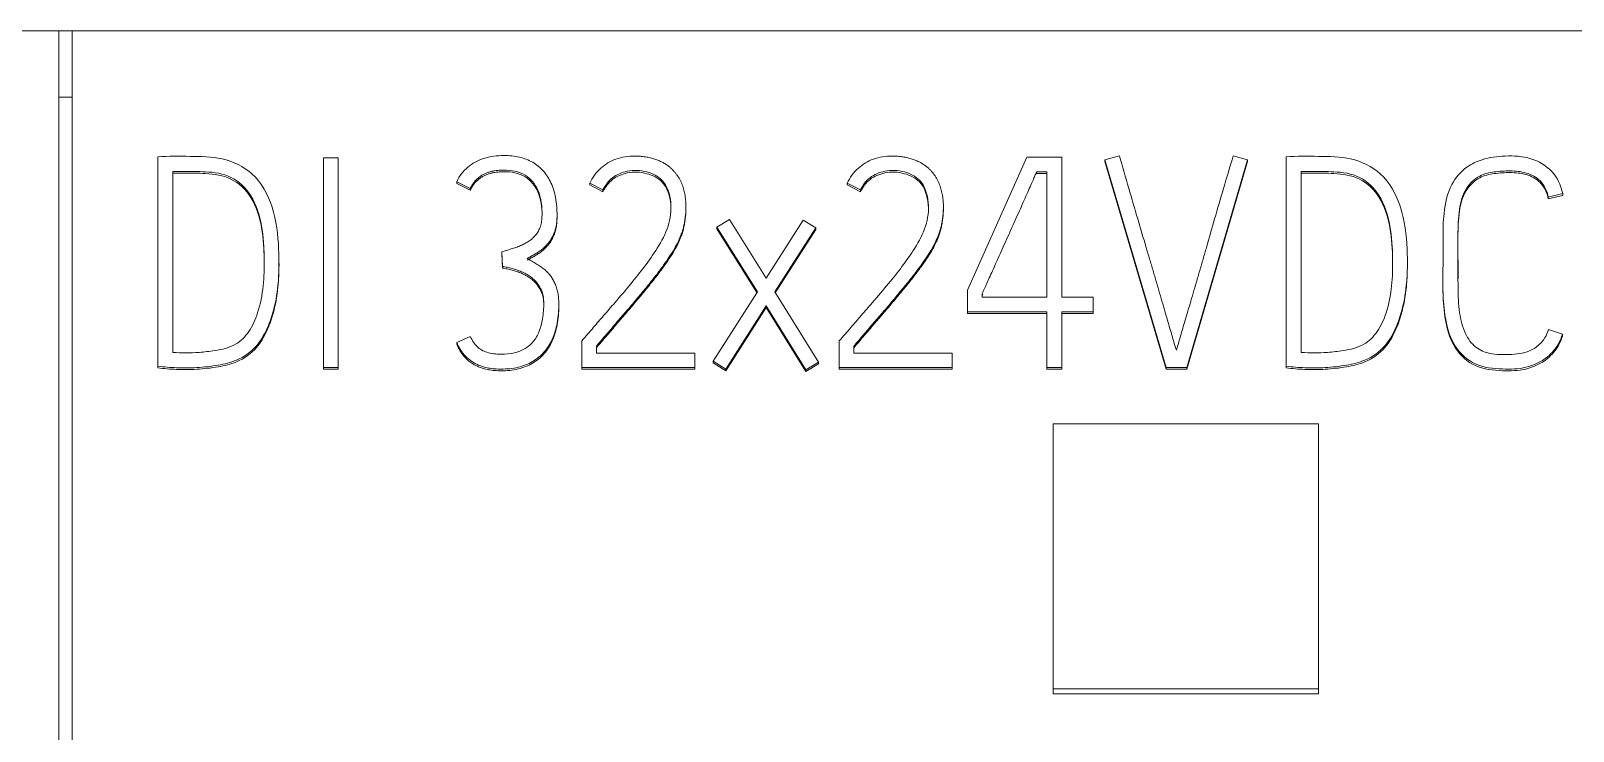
# Model space of a CAD drawing. Header units: millimetres. Extents: x 4137 to 6698, y 1400 to 3585.
# Drawn here: x 5220.54 to 5232.17, y 3367.5 to 3372.78 of the extents above; entities that cross this region are included whole.
import ezdxf

# ---------------------------------------------------------------- set-up
doc = ezdxf.new("R2010")
doc.units = ezdxf.units.MM
doc.layers.add('000-PI-Oprema', color=30, linetype='Continuous', lineweight=5)

msp = doc.modelspace()

# ---------------------------------------------------------------- linework, layer by layer
at = {"layer": '000-PI-Oprema', "color": 0, "linetype": 'ByBlock', "lineweight": 0}
for p, q in [((5220.748, 3372.778), (5215.848, 3372.778)), ((5220.848, 3372.778), (5220.748, 3372.778)), ((5220.848, 3362.595), (5220.848, 3372.778)), ((5245.648, 3372.778), (5220.848, 3372.778)), ((5220.848, 3372.278), (5220.748, 3372.278)), ((5221.495, 3371.829), (5221.495, 3370.249)), ((5222.744, 3371.82), (5222.744, 3370.238)), ((5222.855, 3371.82), (5222.744, 3371.82)), ((5222.855, 3370.238), (5222.855, 3371.82)), ((5228.05, 3371.825), (5227.602, 3370.821)), ((5228.314, 3371.825), (5228.05, 3371.825)), ((5228.314, 3370.768), (5228.314, 3371.825)), ((5228.747, 3371.836), (5228.638, 3371.805)), ((5228.638, 3371.805), (5229.1, 3370.238)), ((5228.638, 3371.805), (5228.638, 3371.792)), ((5228.638, 3371.792), (5229.1, 3370.225)), ((5229.255, 3370.238), (5229.714, 3371.805)), ((5229.255, 3370.225), (5229.714, 3371.792)), ((5229.714, 3371.805), (5229.606, 3371.836)), ((5229.714, 3371.805), (5229.714, 3371.792)), ((5230.005, 3371.829), (5230.005, 3370.249)), ((5221.608, 3371.717), (5221.608, 3370.352)), ((5223.749, 3371.64), (5223.749, 3371.627)), ((5223.851, 3371.589), (5223.749, 3371.64)), ((5228.123, 3371.715), (5228.123, 3371.702)), ((5228.123, 3371.715), (5228.201, 3371.715)), ((5228.123, 3371.702), (5228.201, 3371.702)), ((5228.201, 3371.715), (5228.201, 3370.768)), ((5230.118, 3371.717), (5230.118, 3370.352)), ((5223.851, 3371.576), (5223.749, 3371.627)), ((5223.851, 3371.589), (5223.851, 3371.576)), ((5224.752, 3371.629), (5224.752, 3371.616)), ((5224.852, 3371.578), (5224.752, 3371.629)), ((5224.852, 3371.565), (5224.752, 3371.616)), ((5224.852, 3371.578), (5224.852, 3371.565)), ((5226.694, 3371.629), (5226.694, 3371.616)), ((5226.794, 3371.578), (5226.694, 3371.629)), ((5226.794, 3371.565), (5226.694, 3371.616)), ((5226.794, 3371.578), (5226.794, 3371.565)), ((5232.091, 3371.55), (5231.982, 3371.523)), ((5232.091, 3371.537), (5231.982, 3371.51)), ((5231.982, 3371.523), (5231.982, 3371.51)), ((5232.091, 3371.55), (5232.091, 3371.537)), ((5224.506, 3371.379), (5224.506, 3371.4)), ((5225.478, 3371.437), (5225.478, 3371.449)), ((5227.42, 3371.437), (5227.42, 3371.449)), ((5225.806, 3371.356), (5225.711, 3371.296)), ((5225.711, 3371.296), (5225.711, 3371.284)), ((5225.711, 3371.296), (5226.017, 3370.81)), ((5225.711, 3371.284), (5226.013, 3370.804)), ((5226.084, 3370.913), (5225.806, 3371.356)), ((5226.363, 3371.351), (5226.084, 3370.913)), ((5226.148, 3370.81), (5226.457, 3371.292)), ((5226.457, 3371.292), (5226.363, 3371.351)), ((5226.457, 3371.292), (5226.457, 3371.279)), ((5226.152, 3370.803), (5226.457, 3371.279)), ((5231.188, 3371.188), (5231.188, 3371.175)), ((5224.089, 3371.111), (5224.089, 3371.099)), ((5224.095, 3371.001), (5224.089, 3371.111)), ((5224.095, 3370.989), (5224.089, 3371.099)), ((5231.188, 3371.053), (5231.188, 3371.066)), ((5222.409, 3371.011), (5222.409, 3371.024)), ((5224.095, 3371.001), (5224.095, 3370.989)), ((5230.919, 3371.011), (5230.919, 3371.024)), ((5227.602, 3370.821), (5227.602, 3370.658)), ((5231.187, 3370.888), (5231.187, 3370.875)), ((5224.519, 3370.692), (5224.519, 3370.714)), ((5226.017, 3370.81), (5225.684, 3370.286)), ((5225.78, 3370.227), (5226.082, 3370.704)), ((5226.082, 3370.704), (5226.383, 3370.222)), ((5226.082, 3370.704), (5226.082, 3370.692)), ((5226.479, 3370.279), (5226.148, 3370.81)), ((5227.713, 3370.768), (5227.713, 3370.797)), ((5227.713, 3370.784), (5227.716, 3370.791)), ((5228.201, 3370.768), (5227.713, 3370.768)), ((5228.549, 3370.768), (5228.314, 3370.768)), ((5228.549, 3370.658), (5228.549, 3370.768)), ((5225.78, 3370.214), (5226.082, 3370.692)), ((5226.082, 3370.692), (5226.383, 3370.209)), ((5227.602, 3370.658), (5227.602, 3370.645)), ((5227.602, 3370.658), (5228.201, 3370.658)), ((5227.602, 3370.645), (5228.201, 3370.645)), ((5228.201, 3370.658), (5228.201, 3370.238)), ((5228.314, 3370.238), (5228.314, 3370.658)), ((5228.314, 3370.658), (5228.549, 3370.658)), ((5228.314, 3370.645), (5228.549, 3370.645)), ((5228.549, 3370.658), (5228.549, 3370.645)), ((5223.749, 3370.427), (5223.851, 3370.473)), ((5231.984, 3370.526), (5232.089, 3370.489)), ((5232.089, 3370.489), (5232.089, 3370.476)), ((5223.749, 3370.427), (5223.749, 3370.414)), ((5224.692, 3370.238), (5224.692, 3370.44)), ((5224.803, 3370.4), (5224.803, 3370.348)), ((5226.634, 3370.238), (5226.634, 3370.44)), ((5226.745, 3370.4), (5226.745, 3370.348)), ((5221.495, 3370.249), (5221.495, 3370.236)), ((5222.744, 3370.238), (5222.855, 3370.238)), ((5222.744, 3370.238), (5222.744, 3370.225)), ((5222.855, 3370.238), (5222.855, 3370.225)), ((5224.692, 3370.238), (5224.692, 3370.225)), ((5225.545, 3370.238), (5224.692, 3370.238)), ((5224.803, 3370.348), (5225.545, 3370.348)), ((5225.545, 3370.348), (5225.545, 3370.238)), ((5225.545, 3370.238), (5225.545, 3370.225)), ((5225.684, 3370.286), (5225.684, 3370.273)), ((5225.684, 3370.286), (5225.78, 3370.227)), ((5225.684, 3370.273), (5225.78, 3370.214)), ((5226.383, 3370.222), (5226.479, 3370.279)), ((5226.383, 3370.209), (5226.479, 3370.267)), ((5226.479, 3370.279), (5226.479, 3370.267)), ((5227.486, 3370.238), (5226.634, 3370.238)), ((5226.634, 3370.238), (5226.634, 3370.225)), ((5226.745, 3370.348), (5227.486, 3370.348)), ((5227.486, 3370.348), (5227.486, 3370.238)), ((5227.486, 3370.238), (5227.486, 3370.225)), ((5228.201, 3370.238), (5228.201, 3370.225)), ((5228.201, 3370.238), (5228.314, 3370.238)), ((5228.314, 3370.238), (5228.314, 3370.225)), ((5229.1, 3370.238), (5229.255, 3370.238)), ((5229.1, 3370.238), (5229.1, 3370.225)), ((5229.255, 3370.238), (5229.255, 3370.225)), ((5230.005, 3370.249), (5230.005, 3370.236)), ((5222.744, 3370.225), (5222.855, 3370.225)), ((5225.545, 3370.225), (5224.692, 3370.225)), ((5225.78, 3370.227), (5225.78, 3370.214)), ((5226.383, 3370.222), (5226.383, 3370.209)), ((5227.486, 3370.225), (5226.634, 3370.225)), ((5228.201, 3370.225), (5228.314, 3370.225)), ((5229.1, 3370.225), (5229.255, 3370.225)), ((5228.248, 3369.814), (5228.248, 3367.815)), ((5230.248, 3369.814), (5228.248, 3369.814)), ((5230.248, 3367.815), (5230.248, 3369.814)), ((5228.248, 3367.815), (5228.248, 3367.777)), ((5228.248, 3367.815), (5230.248, 3367.815)), ((5230.248, 3367.815), (5230.248, 3367.777)), ((5228.248, 3367.777), (5230.248, 3367.777))]:
    msp.add_line(p, q, dxfattribs=at)
for points, knots in [([(5220.748, 3372.778), (5220.748, 3371.693), (5220.748, 3368.09), (5220.748, 3364.485), (5220.748, 3361.964)], [0, 0, 0, 0, 0.301146, 1, 1, 1, 1]), ([(5221.495, 3370.249), (5221.542, 3370.243), (5221.64, 3370.234), (5221.792, 3370.235), (5221.944, 3370.253), (5222.105, 3370.29), (5222.239, 3370.385), (5222.318, 3370.521), (5222.374, 3370.674), (5222.41, 3370.879), (5222.411, 3371.148), (5222.379, 3371.443), (5222.236, 3371.711), (5221.986, 3371.83), (5221.738, 3371.831), (5221.576, 3371.833), (5221.495, 3371.829)], [0, 0, 0, 0, 0.048928, 0.10152, 0.156673, 0.206259, 0.270351, 0.31956, 0.366981, 0.439378, 0.534587, 0.645045, 0.746603, 0.832762, 0.916147, 1, 1, 1, 1]), ([(5223.749, 3371.64), (5223.768, 3371.683), (5223.826, 3371.756), (5223.955, 3371.827), (5224.093, 3371.842), (5224.22, 3371.831), (5224.324, 3371.792), (5224.407, 3371.724), (5224.466, 3371.631), (5224.5, 3371.515), (5224.507, 3371.415), (5224.505, 3371.34), (5224.498, 3371.296), (5224.487, 3371.258), (5224.472, 3371.225), (5224.454, 3371.195), (5224.433, 3371.168), (5224.41, 3371.145), (5224.386, 3371.124), (5224.36, 3371.106), (5224.333, 3371.09), (5224.306, 3371.075), (5224.289, 3371.065), (5224.28, 3371.061)], [0, 0, 0, 0, 0.090044, 0.177969, 0.277991, 0.355408, 0.424426, 0.491004, 0.560177, 0.636379, 0.72419, 0.755913, 0.784262, 0.809647, 0.83316, 0.855708, 0.877614, 0.899011, 0.919895, 0.94045, 0.960699, 0.980541, 1, 1, 1, 1]), ([(5224.752, 3371.629), (5224.772, 3371.672), (5224.828, 3371.747), (5224.95, 3371.821), (5225.058, 3371.835), (5225.133, 3371.833), (5225.173, 3371.828), (5225.209, 3371.821), (5225.242, 3371.811), (5225.272, 3371.8), (5225.299, 3371.788), (5225.324, 3371.774), (5225.346, 3371.759), (5225.365, 3371.743), (5225.381, 3371.726), (5225.396, 3371.709), (5225.414, 3371.687), (5225.433, 3371.657), (5225.451, 3371.618), (5225.463, 3371.577), (5225.472, 3371.535), (5225.477, 3371.493), (5225.478, 3371.452), (5225.477, 3371.413), (5225.474, 3371.375), (5225.468, 3371.338), (5225.461, 3371.303), (5225.452, 3371.269), (5225.438, 3371.23), (5225.418, 3371.184), (5225.389, 3371.129), (5225.352, 3371.071), (5225.308, 3371.008), (5225.259, 3370.942), (5225.204, 3370.873), (5225.145, 3370.801), (5225.081, 3370.725), (5225.015, 3370.647), (5224.945, 3370.567), (5224.875, 3370.484), (5224.827, 3370.429), (5224.803, 3370.4)], [0, 0, 0, 0, 0.061339, 0.118477, 0.180647, 0.199061, 0.216082, 0.231833, 0.246526, 0.260308, 0.273254, 0.285426, 0.29689, 0.307753, 0.31802, 0.327627, 0.336606, 0.355189, 0.37361, 0.392165, 0.410785, 0.42927, 0.447741, 0.464235, 0.480574, 0.496814, 0.51268, 0.527892, 0.542508, 0.566365, 0.593275, 0.623397, 0.656474, 0.692185, 0.730563, 0.771282, 0.814001, 0.858722, 0.904903, 0.951996, 1, 1, 1, 1]), ([(5226.694, 3371.629), (5226.714, 3371.672), (5226.77, 3371.747), (5226.892, 3371.821), (5227, 3371.835), (5227.075, 3371.833), (5227.115, 3371.828), (5227.151, 3371.821), (5227.183, 3371.811), (5227.213, 3371.8), (5227.241, 3371.788), (5227.265, 3371.774), (5227.287, 3371.759), (5227.306, 3371.743), (5227.323, 3371.726), (5227.338, 3371.709), (5227.356, 3371.687), (5227.374, 3371.657), (5227.392, 3371.618), (5227.405, 3371.577), (5227.413, 3371.535), (5227.419, 3371.493), (5227.42, 3371.452), (5227.419, 3371.413), (5227.416, 3371.375), (5227.41, 3371.338), (5227.403, 3371.303), (5227.393, 3371.269), (5227.38, 3371.23), (5227.36, 3371.184), (5227.331, 3371.129), (5227.294, 3371.071), (5227.25, 3371.008), (5227.201, 3370.942), (5227.146, 3370.873), (5227.086, 3370.801), (5227.023, 3370.725), (5226.956, 3370.647), (5226.887, 3370.567), (5226.816, 3370.484), (5226.769, 3370.429), (5226.745, 3370.4)], [0, 0, 0, 0, 0.061339, 0.118477, 0.180647, 0.199061, 0.216082, 0.231833, 0.246526, 0.260308, 0.273254, 0.285426, 0.29689, 0.307753, 0.31802, 0.327627, 0.336606, 0.355189, 0.37361, 0.392165, 0.410785, 0.42927, 0.447741, 0.464235, 0.480574, 0.496814, 0.51268, 0.527892, 0.542508, 0.566365, 0.593275, 0.623397, 0.656474, 0.692185, 0.730563, 0.771282, 0.814001, 0.858722, 0.904903, 0.951996, 1, 1, 1, 1]), ([(5229.177, 3370.37), (5229.175, 3370.376), (5229.17, 3370.393), (5229.16, 3370.425), (5229.147, 3370.468), (5229.132, 3370.52), (5229.114, 3370.581), (5229.095, 3370.648), (5229.073, 3370.721), (5229.05, 3370.8), (5229.026, 3370.884), (5229.001, 3370.97), (5228.975, 3371.057), (5228.936, 3371.187), (5228.884, 3371.364), (5228.817, 3371.595), (5228.77, 3371.754), (5228.747, 3371.836)], [0, 0, 0, 0, 0.013272, 0.034859, 0.06476, 0.101229, 0.142516, 0.188621, 0.238884, 0.292645, 0.349905, 0.409112, 0.468717, 0.528719, 0.675164, 0.832258, 1, 1, 1, 1]), ([(5229.606, 3371.836), (5229.581, 3371.754), (5229.534, 3371.595), (5229.467, 3371.365), (5229.416, 3371.187), (5229.379, 3371.057), (5229.353, 3370.97), (5229.328, 3370.883), (5229.304, 3370.8), (5229.281, 3370.721), (5229.259, 3370.648), (5229.239, 3370.581), (5229.221, 3370.52), (5229.206, 3370.468), (5229.194, 3370.425), (5229.185, 3370.393), (5229.179, 3370.376), (5229.177, 3370.37)], [0, 0, 0, 0, 0.167989, 0.325145, 0.471471, 0.531274, 0.590769, 0.649955, 0.70726, 0.76111, 0.811506, 0.857719, 0.899023, 0.935417, 0.96522, 0.986746, 1, 1, 1, 1]), ([(5230.005, 3370.249), (5230.052, 3370.243), (5230.15, 3370.234), (5230.303, 3370.235), (5230.454, 3370.253), (5230.615, 3370.29), (5230.75, 3370.385), (5230.829, 3370.521), (5230.884, 3370.674), (5230.92, 3370.879), (5230.922, 3371.148), (5230.889, 3371.443), (5230.747, 3371.711), (5230.496, 3371.83), (5230.248, 3371.831), (5230.086, 3371.833), (5230.005, 3371.829)], [0, 0, 0, 0, 0.048928, 0.10152, 0.156673, 0.206259, 0.270351, 0.31956, 0.366981, 0.439378, 0.534587, 0.645045, 0.746603, 0.832762, 0.916147, 1, 1, 1, 1]), ([(5232.089, 3370.489), (5232.081, 3370.463), (5232.055, 3370.4), (5231.969, 3370.3), (5231.816, 3370.228), (5231.627, 3370.224), (5231.427, 3370.244), (5231.265, 3370.39), (5231.204, 3370.585), (5231.184, 3370.794), (5231.189, 3371.005), (5231.187, 3371.21), (5231.19, 3371.415), (5231.232, 3371.61), (5231.349, 3371.751), (5231.497, 3371.818), (5231.663, 3371.839), (5231.85, 3371.83), (5232.025, 3371.727), (5232.076, 3371.618), (5232.091, 3371.55)], [0, 0, 0, 0, 0.023749, 0.063372, 0.118592, 0.172501, 0.236244, 0.297229, 0.359591, 0.421629, 0.490644, 0.554667, 0.610982, 0.680492, 0.733777, 0.772528, 0.826559, 0.886213, 0.942216, 1, 1, 1, 1]), ([(5221.608, 3370.352), (5221.674, 3370.348), (5221.78, 3370.348), (5221.939, 3370.366), (5222.08, 3370.397), (5222.193, 3370.51), (5222.259, 3370.666), (5222.295, 3370.852), (5222.3, 3371.073), (5222.287, 3371.304), (5222.22, 3371.532), (5222.058, 3371.692), (5221.866, 3371.719), (5221.719, 3371.716), (5221.637, 3371.717), (5221.608, 3371.717)], [0, 0, 0, 0, 0.085013, 0.135874, 0.205821, 0.265138, 0.333279, 0.422662, 0.50952, 0.618636, 0.722487, 0.80996, 0.894466, 0.962458, 1, 1, 1, 1]), ([(5222.298, 3371.007), (5222.298, 3371.019), (5222.297, 3371.115), (5222.287, 3371.291), (5222.22, 3371.519), (5222.058, 3371.679), (5221.866, 3371.706), (5221.719, 3371.704), (5221.637, 3371.704), (5221.608, 3371.704)], [0, 0, 0, 0, 0.030851, 0.246457, 0.451657, 0.624495, 0.791473, 0.92582, 1, 1, 1, 1]), ([(5224.089, 3371.111), (5224.101, 3371.115), (5224.125, 3371.122), (5224.16, 3371.133), (5224.196, 3371.144), (5224.231, 3371.157), (5224.264, 3371.173), (5224.294, 3371.191), (5224.322, 3371.213), (5224.346, 3371.238), (5224.366, 3371.268), (5224.382, 3371.302), (5224.391, 3371.343), (5224.395, 3371.435), (5224.383, 3371.568), (5224.271, 3371.71), (5224.152, 3371.729), (5224.082, 3371.727), (5224.059, 3371.726), (5224.035, 3371.723), (5224.012, 3371.718), (5223.989, 3371.711), (5223.966, 3371.703), (5223.944, 3371.692), (5223.923, 3371.678), (5223.903, 3371.661), (5223.883, 3371.64), (5223.866, 3371.616), (5223.856, 3371.599), (5223.851, 3371.589)], [0, 0, 0, 0, 0.029364, 0.059027, 0.088993, 0.118548, 0.147162, 0.175106, 0.202604, 0.230099, 0.258166, 0.287672, 0.320058, 0.356367, 0.509421, 0.627625, 0.757774, 0.775505, 0.793677, 0.812339, 0.831209, 0.85007, 0.86906, 0.888397, 0.908411, 0.929359, 0.951405, 0.974839, 1, 1, 1, 1]), ([(5224.393, 3371.389), (5224.393, 3371.449), (5224.379, 3371.559), (5224.271, 3371.697), (5224.152, 3371.717), (5224.082, 3371.715), (5224.059, 3371.713), (5224.035, 3371.71), (5224.012, 3371.705), (5223.989, 3371.699), (5223.966, 3371.69), (5223.944, 3371.679), (5223.923, 3371.665), (5223.903, 3371.648), (5223.883, 3371.628), (5223.866, 3371.604), (5223.856, 3371.586), (5223.851, 3371.576)], [0, 0, 0, 0, 0.222922, 0.410158, 0.616314, 0.644399, 0.673184, 0.702745, 0.732635, 0.762511, 0.792591, 0.823221, 0.854923, 0.888104, 0.923025, 0.960145, 1, 1, 1, 1]), ([(5224.692, 3370.44), (5224.722, 3370.474), (5224.777, 3370.537), (5224.86, 3370.633), (5224.955, 3370.743), (5225.06, 3370.865), (5225.168, 3371.001), (5225.268, 3371.141), (5225.353, 3371.3), (5225.377, 3371.482), (5225.325, 3371.654), (5225.179, 3371.725), (5225.043, 3371.731), (5224.919, 3371.678), (5224.871, 3371.616), (5224.852, 3371.578)], [0, 0, 0, 0, 0.068794, 0.128406, 0.193582, 0.291346, 0.373604, 0.45943, 0.554437, 0.645803, 0.738171, 0.803969, 0.878932, 0.940491, 1, 1, 1, 1]), ([(5225.365, 3371.432), (5225.365, 3371.445), (5225.362, 3371.519), (5225.325, 3371.641), (5225.179, 3371.712), (5225.043, 3371.718), (5224.919, 3371.665), (5224.871, 3371.603), (5224.852, 3371.565)], [0, 0, 0, 0, 0.051721, 0.299015, 0.475174, 0.675868, 0.840679, 1, 1, 1, 1]), ([(5226.634, 3370.44), (5226.664, 3370.474), (5226.719, 3370.537), (5226.802, 3370.633), (5226.897, 3370.743), (5227.001, 3370.865), (5227.11, 3371.001), (5227.21, 3371.141), (5227.295, 3371.3), (5227.319, 3371.482), (5227.267, 3371.654), (5227.121, 3371.725), (5226.985, 3371.731), (5226.86, 3371.678), (5226.813, 3371.616), (5226.794, 3371.578)], [0, 0, 0, 0, 0.068794, 0.128406, 0.193582, 0.291346, 0.373604, 0.45943, 0.554437, 0.645803, 0.738171, 0.803969, 0.878932, 0.940491, 1, 1, 1, 1]), ([(5227.307, 3371.432), (5227.307, 3371.445), (5227.304, 3371.519), (5227.267, 3371.641), (5227.121, 3371.712), (5226.985, 3371.718), (5226.86, 3371.665), (5226.813, 3371.603), (5226.794, 3371.565)], [0, 0, 0, 0, 0.051721, 0.299015, 0.475174, 0.675868, 0.840679, 1, 1, 1, 1]), ([(5227.713, 3370.797), (5227.714, 3370.8), (5227.719, 3370.811), (5227.73, 3370.835), (5227.746, 3370.871), (5227.767, 3370.917), (5227.792, 3370.971), (5227.819, 3371.032), (5227.848, 3371.098), (5227.88, 3371.168), (5227.912, 3371.24), (5227.945, 3371.313), (5227.977, 3371.385), (5228.007, 3371.452), (5228.035, 3371.515), (5228.061, 3371.573), (5228.083, 3371.623), (5228.101, 3371.664), (5228.114, 3371.694), (5228.121, 3371.709), (5228.123, 3371.715)], [0, 0, 0, 0, 0.010734, 0.036404, 0.077011, 0.128795, 0.187998, 0.254619, 0.326966, 0.403344, 0.483752, 0.564544, 0.642072, 0.716335, 0.785641, 0.848294, 0.904294, 0.950045, 0.981947, 1, 1, 1, 1]), ([(5230.118, 3370.352), (5230.185, 3370.348), (5230.291, 3370.348), (5230.449, 3370.366), (5230.59, 3370.397), (5230.703, 3370.51), (5230.77, 3370.666), (5230.806, 3370.852), (5230.81, 3371.073), (5230.797, 3371.304), (5230.73, 3371.532), (5230.569, 3371.692), (5230.376, 3371.719), (5230.23, 3371.716), (5230.147, 3371.717), (5230.118, 3371.717)], [0, 0, 0, 0, 0.085013, 0.135874, 0.205821, 0.265138, 0.333279, 0.422662, 0.50952, 0.618636, 0.722487, 0.80996, 0.894466, 0.962458, 1, 1, 1, 1]), ([(5230.808, 3371.007), (5230.808, 3371.019), (5230.807, 3371.115), (5230.797, 3371.291), (5230.73, 3371.519), (5230.569, 3371.679), (5230.376, 3371.706), (5230.23, 3371.704), (5230.147, 3371.704), (5230.118, 3371.704)], [0, 0, 0, 0, 0.030851, 0.246457, 0.451657, 0.624495, 0.791473, 0.92582, 1, 1, 1, 1]), ([(5231.982, 3371.523), (5231.972, 3371.574), (5231.935, 3371.65), (5231.816, 3371.715), (5231.694, 3371.724), (5231.576, 3371.717), (5231.453, 3371.69), (5231.348, 3371.587), (5231.303, 3371.421), (5231.3, 3371.239), (5231.301, 3371.044), (5231.3, 3370.85), (5231.305, 3370.661), (5231.345, 3370.503), (5231.424, 3370.385), (5231.551, 3370.335), (5231.69, 3370.335), (5231.824, 3370.345), (5231.932, 3370.419), (5231.97, 3370.481), (5231.984, 3370.526)], [0, 0, 0, 0, 0.052928, 0.097969, 0.144851, 0.190624, 0.232935, 0.284925, 0.348337, 0.424764, 0.49245, 0.572241, 0.64631, 0.708712, 0.757514, 0.801091, 0.856423, 0.915681, 0.949914, 1, 1, 1, 1]), ([(5231.982, 3371.51), (5231.972, 3371.562), (5231.935, 3371.638), (5231.816, 3371.703), (5231.694, 3371.711), (5231.576, 3371.705), (5231.453, 3371.677), (5231.348, 3371.574), (5231.303, 3371.408), (5231.3, 3371.227), (5231.301, 3371.056), (5231.301, 3370.952), (5231.301, 3370.907)], [0, 0, 0, 0, 0.097342, 0.180178, 0.266401, 0.350584, 0.428399, 0.524015, 0.640638, 0.781197, 0.905681, 1, 1, 1, 1]), ([(5225.478, 3371.438), (5225.478, 3371.438), (5225.478, 3371.425), (5225.477, 3371.4), (5225.474, 3371.362), (5225.468, 3371.326), (5225.461, 3371.29), (5225.452, 3371.256), (5225.438, 3371.217), (5225.418, 3371.171), (5225.389, 3371.117), (5225.352, 3371.058), (5225.308, 3370.996), (5225.259, 3370.93), (5225.204, 3370.861), (5225.145, 3370.788), (5225.081, 3370.713), (5225.015, 3370.635), (5224.945, 3370.554), (5224.875, 3370.472), (5224.827, 3370.416), (5224.803, 3370.388)], [0, 0, 0, 0, 0.000351, 0.030208, 0.059783, 0.089178, 0.117897, 0.145433, 0.17189, 0.215074, 0.263783, 0.318309, 0.378181, 0.442821, 0.512289, 0.585996, 0.663321, 0.744272, 0.827864, 0.913107, 1, 1, 1, 1]), ([(5227.42, 3371.438), (5227.42, 3371.438), (5227.42, 3371.425), (5227.419, 3371.4), (5227.416, 3371.362), (5227.41, 3371.326), (5227.403, 3371.29), (5227.393, 3371.256), (5227.38, 3371.217), (5227.36, 3371.171), (5227.331, 3371.117), (5227.294, 3371.058), (5227.25, 3370.996), (5227.201, 3370.93), (5227.146, 3370.861), (5227.086, 3370.788), (5227.023, 3370.713), (5226.956, 3370.635), (5226.887, 3370.554), (5226.816, 3370.472), (5226.769, 3370.416), (5226.745, 3370.388)], [0, 0, 0, 0, 0.000351, 0.030208, 0.059783, 0.089178, 0.117897, 0.145433, 0.17189, 0.215074, 0.263783, 0.318309, 0.378181, 0.442821, 0.512289, 0.585996, 0.663321, 0.744272, 0.827864, 0.913107, 1, 1, 1, 1]), ([(5224.506, 3371.376), (5224.506, 3371.375), (5224.506, 3371.358), (5224.505, 3371.327), (5224.498, 3371.284), (5224.487, 3371.246), (5224.472, 3371.212), (5224.454, 3371.182), (5224.433, 3371.156), (5224.41, 3371.132), (5224.386, 3371.111), (5224.36, 3371.093), (5224.333, 3371.077), (5224.306, 3371.062), (5224.289, 3371.053), (5224.28, 3371.048)], [0, 0, 0, 0, 0.004463, 0.118969, 0.221294, 0.31292, 0.39779, 0.479177, 0.55825, 0.63548, 0.710862, 0.785053, 0.858141, 0.929761, 1, 1, 1, 1]), ([(5224.28, 3371.061), (5224.292, 3371.055), (5224.315, 3371.042), (5224.349, 3371.022), (5224.38, 3371.002), (5224.409, 3370.981), (5224.435, 3370.957), (5224.457, 3370.931), (5224.475, 3370.903), (5224.491, 3370.873), (5224.503, 3370.839), (5224.513, 3370.803), (5224.518, 3370.763), (5224.521, 3370.687), (5224.513, 3370.58), (5224.476, 3370.453), (5224.413, 3370.352), (5224.323, 3370.277), (5224.21, 3370.234), (5224.111, 3370.225), (5224.035, 3370.228), (5223.99, 3370.233), (5223.95, 3370.243), (5223.914, 3370.256), (5223.882, 3370.272), (5223.854, 3370.29), (5223.829, 3370.31), (5223.807, 3370.331), (5223.789, 3370.355), (5223.774, 3370.379), (5223.76, 3370.403), (5223.753, 3370.419), (5223.749, 3370.427)], [0, 0, 0, 0, 0.025257, 0.04947, 0.072678, 0.09489, 0.116257, 0.13704, 0.157793, 0.179079, 0.201165, 0.224382, 0.249105, 0.275597, 0.367907, 0.447752, 0.519784, 0.588829, 0.660512, 0.741164, 0.772461, 0.800616, 0.825923, 0.849188, 0.871088, 0.891868, 0.911666, 0.930597, 0.948935, 0.96669, 0.983692, 1, 1, 1, 1]), ([(5221.495, 3370.236), (5221.542, 3370.23), (5221.64, 3370.222), (5221.792, 3370.223), (5221.944, 3370.24), (5222.105, 3370.277), (5222.239, 3370.372), (5222.318, 3370.508), (5222.374, 3370.661), (5222.404, 3370.831), (5222.409, 3370.956), (5222.409, 3371.011)], [0, 0, 0, 0, 0.098443, 0.204258, 0.315227, 0.414995, 0.543949, 0.642959, 0.738369, 0.884032, 1, 1, 1, 1]), ([(5223.851, 3370.473), (5223.858, 3370.458), (5223.873, 3370.431), (5223.901, 3370.396), (5223.936, 3370.369), (5223.979, 3370.351), (5224.029, 3370.341), (5224.098, 3370.337), (5224.18, 3370.344), (5224.266, 3370.376), (5224.331, 3370.432), (5224.375, 3370.511), (5224.4, 3370.612), (5224.408, 3370.7), (5224.404, 3370.769), (5224.395, 3370.809), (5224.378, 3370.844), (5224.357, 3370.875), (5224.332, 3370.903), (5224.303, 3370.926), (5224.272, 3370.946), (5224.238, 3370.962), (5224.203, 3370.975), (5224.167, 3370.986), (5224.131, 3370.995), (5224.107, 3370.999), (5224.095, 3371.001)], [0, 0, 0, 0, 0.036915, 0.070606, 0.102584, 0.136025, 0.174009, 0.217714, 0.293477, 0.358868, 0.420065, 0.485571, 0.562465, 0.654475, 0.687582, 0.718308, 0.747613, 0.776093, 0.803947, 0.831767, 0.859738, 0.887815, 0.916282, 0.944737, 0.97262, 1, 1, 1, 1]), ([(5224.406, 3370.7), (5224.406, 3370.705), (5224.406, 3370.724), (5224.404, 3370.756), (5224.395, 3370.796), (5224.378, 3370.832), (5224.357, 3370.863), (5224.332, 3370.89), (5224.303, 3370.913), (5224.272, 3370.933), (5224.238, 3370.95), (5224.203, 3370.963), (5224.167, 3370.973), (5224.131, 3370.982), (5224.107, 3370.987), (5224.095, 3370.989)], [0, 0, 0, 0, 0.02887, 0.121921, 0.208278, 0.290642, 0.370687, 0.448975, 0.527165, 0.60578, 0.684693, 0.764704, 0.844679, 0.923045, 1, 1, 1, 1]), ([(5230.005, 3370.236), (5230.052, 3370.23), (5230.15, 3370.222), (5230.303, 3370.223), (5230.454, 3370.24), (5230.615, 3370.277), (5230.75, 3370.372), (5230.829, 3370.508), (5230.884, 3370.661), (5230.914, 3370.831), (5230.919, 3370.956), (5230.919, 3371.011)], [0, 0, 0, 0, 0.098443, 0.204258, 0.315227, 0.414995, 0.543949, 0.642959, 0.738369, 0.884032, 1, 1, 1, 1]), ([(5232.089, 3370.476), (5232.081, 3370.451), (5232.055, 3370.388), (5231.969, 3370.287), (5231.816, 3370.215), (5231.627, 3370.211), (5231.427, 3370.231), (5231.265, 3370.377), (5231.204, 3370.573), (5231.188, 3370.741), (5231.187, 3370.842), (5231.187, 3370.875)], [0, 0, 0, 0, 0.052439, 0.139927, 0.261857, 0.380889, 0.521635, 0.656293, 0.793992, 0.930972, 1, 1, 1, 1]), ([(5224.519, 3370.701), (5224.519, 3370.654), (5224.512, 3370.565), (5224.476, 3370.441), (5224.413, 3370.339), (5224.323, 3370.264), (5224.21, 3370.221), (5224.111, 3370.212), (5224.035, 3370.215), (5223.99, 3370.221), (5223.95, 3370.23), (5223.914, 3370.244), (5223.882, 3370.259), (5223.854, 3370.277), (5223.829, 3370.297), (5223.807, 3370.319), (5223.789, 3370.342), (5223.774, 3370.366), (5223.76, 3370.39), (5223.753, 3370.406), (5223.749, 3370.414)], [0, 0, 0, 0, 0.121082, 0.232106, 0.332265, 0.428272, 0.527947, 0.640092, 0.683609, 0.722759, 0.757948, 0.790298, 0.82075, 0.849643, 0.877172, 0.903496, 0.928994, 0.953682, 0.977324, 1, 1, 1, 1])]:
    msp.add_open_spline(points, degree=3, knots=knots, dxfattribs=at)

doc.saveas('drawing.dxf')
